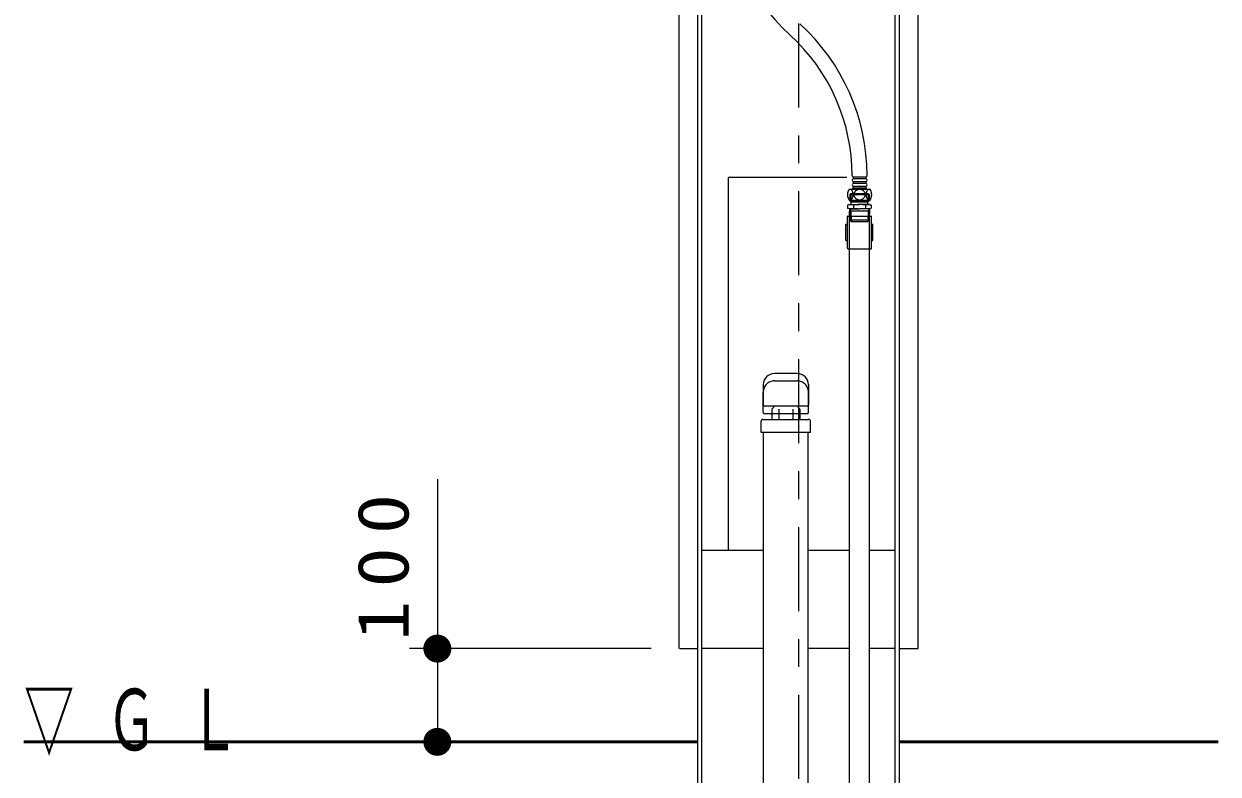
# Model space of a CAD drawing. Units: millimetres on the paper, scale 1:30. Extents: x -385 to 0, y -47 to 267.
# Drawn here: x -155.23 to -112.54, y 141.31 to 168.12 of the extents above; entities that cross this region are included whole.
import ezdxf

# ---------------------------------------------------------------- set-up
doc = ezdxf.new("R2010")
doc.units = ezdxf.units.MM
for name, pattern in [('USER1', [4.5, 2.5, -2]), ('USER2', [6, 3, -1, 1, -1]), ('USER3', [8, 3, -1, 1, -1, 1, -1])]:
    doc.linetypes.add(name, pattern=pattern)
doc.layers.add('1_30', color=7, linetype='Continuous', lineweight=25)
doc.styles.add('ＭＳ ゴシック', font='')
doc.styles.get('ＭＳ ゴシック').set_extended_font_data('MS Gothic')

# ---------------------------------------------------------------- blocks, each defined once
blk = doc.blocks.new('filled_dot')
at = {"color": 0, "linetype": 'Continuous', "lineweight": -2, "const_width": 1.25}
blk.add_lwpolyline([(-0.625, 0, 1), (0.625, 0, 1)], format="xyb", close=True, dxfattribs=at)

msp = doc.modelspace()

# ---------------------------------------------------------------- linework, layer by layer
at = {"layer": '1_30', "linetype": 'USER2', "lineweight": 13}
msp.add_line((-127.537, 240.134), (-127.537, 111.069), dxfattribs=at)
at = {"layer": '1_30', "color": 4, "lineweight": 13}
msp.add_line((-124.082, 126.091), (-124.082, 218.824), dxfattribs=at)
at = {"layer": '1_30', "color": 4}
for p, q in [((-123.932, 126.091), (-123.932, 218.824)), ((-125.721, 130.025), (-125.721, 161.415)), ((-124.997, 130.025), (-124.997, 161.415))]:
    msp.add_line(p, q, dxfattribs=at)
at = {"layer": '1_30'}
for p, q in [((-131.809, 145.791), (-131.809, 218.458)), ((-123.266, 145.791), (-123.266, 218.458)), ((-131.142, 126.091), (-131.142, 175.791)), ((-130.037, 149.291), (-130.037, 162.624)), ((-125.809, 162.624), (-130.037, 162.624)), ((-128.792, 149.291), (-130.992, 149.291)), ((-125.721, 149.291), (-127.192, 149.291)), ((-124.082, 149.291), (-124.997, 149.291)), ((-131.782, 145.791), (-131.142, 145.791)), ((-128.792, 145.791), (-130.992, 145.791)), ((-125.721, 145.791), (-127.192, 145.791)), ((-124.082, 145.791), (-124.997, 145.791)), ((-123.932, 145.791), (-123.266, 145.791))]:
    msp.add_line(p, q, dxfattribs=at)
at = {"layer": '1_30', "lineweight": 13}
for p, q in [((-130.992, 126.091), (-130.992, 176.324)), ((-125.792, 160.098), (-125.792, 161.232)), ((-125.776, 161.248), (-124.942, 161.248)), ((-124.926, 160.098), (-124.926, 161.232)), ((-125.842, 160.373), (-125.842, 160.957)), ((-125.842, 160.957), (-125.792, 160.957)), ((-124.926, 160.957), (-124.876, 160.957)), ((-124.876, 160.373), (-124.876, 160.957)), ((-125.842, 160.373), (-125.792, 160.373)), ((-124.926, 160.373), (-124.876, 160.373)), ((-125.776, 160.082), (-124.942, 160.082)), ((-128.765, 154.458), (-128.766, 154.458)), ((-140.45, 151.847), (-140.45, 142.458)), ((-132.809, 145.791), (-141.45, 145.791)), ((-149.232, 142.458), (-139.784, 142.458))]:
    msp.add_line(p, q, dxfattribs=at)
at = {"layer": '1_30', "color": 3}
for p, q in [((-125.138, 162.642), (-125.564, 162.642)), ((-125.138, 162.582), (-125.564, 162.582)), ((-125.138, 162.475), (-125.564, 162.475)), ((-125.138, 162.415), (-125.564, 162.415)), ((-125.138, 162.309), (-125.564, 162.309)), ((-125.138, 162.249), (-125.564, 162.249)), ((-125.729, 162.215), (-124.979, 162.215)), ((-125.729, 161.815), (-124.979, 161.815)), ((-125.708, 162.02), (-125.669, 162.059)), ((-125.708, 162.02), (-125.01, 162.02)), ((-125.708, 162.02), (-125.708, 161.797)), ((-125.708, 162.02), (-125.708, 161.797)), ((-125.669, 162.059), (-125.048, 162.059)), ((-125.048, 162.059), (-125.01, 162.02)), ((-125.01, 162.02), (-125.01, 161.797)), ((-125.726, 161.659), (-125.782, 161.638)), ((-125.782, 161.638), (-125.782, 161.534)), ((-125.714, 161.509), (-125.782, 161.534)), ((-125.726, 161.659), (-125.359, 161.659)), ((-125.714, 161.509), (-125.359, 161.509)), ((-125.714, 161.509), (-125.701, 161.099)), ((-125.712, 161.438), (-125.359, 161.438)), ((-125.708, 161.797), (-125.01, 161.797)), ((-125.708, 161.797), (-125.669, 161.759)), ((-125.669, 161.759), (-125.048, 161.759)), ((-125.659, 161.759), (-125.359, 161.759)), ((-125.659, 161.659), (-125.659, 161.759)), ((-125.571, 161.638), (-125.571, 161.534)), ((-125.059, 161.759), (-125.359, 161.759)), ((-124.992, 161.659), (-125.359, 161.659)), ((-125.004, 161.509), (-125.359, 161.509)), ((-125.359, 161.438), (-125.006, 161.438)), ((-125.147, 161.638), (-125.147, 161.534)), ((-125.059, 161.659), (-125.059, 161.759)), ((-125.01, 161.797), (-125.048, 161.759)), ((-125.004, 161.509), (-125.017, 161.099)), ((-125.004, 161.509), (-124.936, 161.534)), ((-124.992, 161.659), (-124.936, 161.638)), ((-124.936, 161.638), (-124.936, 161.534)), ((-125.661, 161.059), (-125.701, 161.099)), ((-125.017, 161.099), (-125.701, 161.099)), ((-125.661, 161.059), (-125.057, 161.059)), ((-125.648, 161.059), (-125.65, 161.059)), ((-125.07, 161.059), (-125.068, 161.059)), ((-125.057, 161.059), (-125.017, 161.099)), ((-127.585, 155.624), (-128.399, 155.624)), ((-128.799, 155.224), (-128.799, 154.491)), ((-127.185, 155.224), (-127.185, 154.491)), ((-127.22, 154.458), (-128.765, 154.458)), ((-128.392, 154.451), (-128.492, 154.351)), ((-128.492, 154.351), (-128.492, 153.984)), ((-127.992, 154.451), (-128.392, 154.451)), ((-128.242, 154.351), (-128.242, 153.984)), ((-127.592, 154.451), (-127.992, 154.451)), ((-127.742, 154.351), (-127.742, 153.984)), ((-127.592, 154.451), (-127.492, 154.351)), ((-127.492, 154.351), (-127.492, 153.984)), ((-127.219, 154.458), (-127.22, 154.458)), ((-128.876, 153.511), (-128.876, 153.918)), ((-128.809, 153.984), (-127.285, 153.984)), ((-127.285, 153.984), (-127.176, 153.984)), ((-127.109, 153.511), (-127.109, 153.918)), ((-127.109, 153.511), (-128.876, 153.511)), ((-127.142, 153.511), (-128.842, 153.511)), ((-128.792, 129.985), (-128.792, 153.511)), ((-127.192, 129.985), (-127.192, 153.511))]:
    msp.add_line(p, q, dxfattribs=at)
at = {"layer": '1_30', "color": 110, "lineweight": 13}
for p, q in [((-125.669, 162.059), (-125.669, 161.759)), ((-125.048, 162.059), (-125.048, 161.759)), ((-125.714, 161.509), (-125.673, 161.438)), ((-125.673, 161.438), (-125.661, 161.059)), ((-125.045, 161.438), (-125.057, 161.059)), ((-125.004, 161.509), (-125.045, 161.438))]:
    msp.add_line(p, q, dxfattribs=at)
at = {"layer": '1_30', "color": 4, "linetype": 'USER1'}
for p, q in [((-128.399, 155.358), (-127.585, 155.358)), ((-128.799, 154.224), (-128.799, 154.958)), ((-127.185, 154.224), (-127.185, 154.958)), ((-128.766, 154.191), (-128.765, 154.191)), ((-128.765, 154.191), (-127.22, 154.191))]:
    msp.add_line(p, q, dxfattribs=at)
at = {"layer": '1_30', "color": 4, "linetype": 'USER3'}
msp.add_line((-127.22, 154.191), (-127.219, 154.191), dxfattribs=at)
at = {"layer": '1_30', "lineweight": 50}
for p, q in [((-155.232, 142.458), (-131.142, 142.458)), ((-123.932, 142.458), (-112.537, 142.458))]:
    msp.add_line(p, q, dxfattribs=at)
at = {"layer": '1_30', "color": 3}
for points in [[(-125.686, 161.829), (-125.677, 161.83), (-125.669, 161.832), (-125.66, 161.835), (-125.652, 161.84), (-125.644, 161.847), (-125.636, 161.854), (-125.628, 161.863), (-125.621, 161.873), (-125.615, 161.884), (-125.609, 161.896), (-125.603, 161.909), (-125.599, 161.922), (-125.595, 161.937), (-125.591, 161.952), (-125.589, 161.967), (-125.587, 161.983), (-125.586, 161.999), (-125.585, 162.015), (-125.586, 162.032), (-125.587, 162.048), (-125.589, 162.064), (-125.591, 162.079), (-125.595, 162.094), (-125.599, 162.109), (-125.603, 162.122), (-125.609, 162.135), (-125.615, 162.147), (-125.621, 162.158), (-125.628, 162.168), (-125.636, 162.177), (-125.644, 162.184), (-125.652, 162.19), (-125.66, 162.195), (-125.669, 162.199), (-125.677, 162.201), (-125.686, 162.202), (-125.695, 162.201), (-125.704, 162.199), (-125.712, 162.195), (-125.721, 162.19), (-125.729, 162.184), (-125.737, 162.177), (-125.744, 162.168), (-125.751, 162.158), (-125.758, 162.147), (-125.764, 162.135), (-125.769, 162.122), (-125.774, 162.109), (-125.778, 162.094), (-125.781, 162.079), (-125.784, 162.064), (-125.786, 162.048), (-125.787, 162.032), (-125.787, 162.015), (-125.787, 161.999), (-125.786, 161.983), (-125.784, 161.967), (-125.781, 161.952), (-125.778, 161.937), (-125.774, 161.922), (-125.769, 161.909), (-125.764, 161.896), (-125.758, 161.884), (-125.751, 161.873), (-125.744, 161.863), (-125.737, 161.854), (-125.729, 161.847), (-125.721, 161.84), (-125.712, 161.835), (-125.704, 161.832), (-125.695, 161.83)], [(-125.556, 162.015), (-125.556, 161.999), (-125.553, 161.983), (-125.549, 161.967), (-125.544, 161.952), (-125.537, 161.937), (-125.529, 161.922), (-125.52, 161.909), (-125.509, 161.896), (-125.497, 161.884), (-125.484, 161.873), (-125.47, 161.863), (-125.455, 161.854), (-125.44, 161.847), (-125.423, 161.84), (-125.407, 161.835), (-125.389, 161.832), (-125.372, 161.83), (-125.354, 161.829), (-125.337, 161.83), (-125.319, 161.832), (-125.302, 161.835), (-125.285, 161.84), (-125.269, 161.847), (-125.253, 161.854), (-125.238, 161.863), (-125.224, 161.873), (-125.211, 161.884), (-125.199, 161.896), (-125.189, 161.909), (-125.179, 161.922), (-125.171, 161.937), (-125.164, 161.952), (-125.159, 161.967), (-125.155, 161.983), (-125.153, 161.999), (-125.152, 162.015), (-125.153, 162.032), (-125.155, 162.048), (-125.159, 162.064), (-125.164, 162.079), (-125.171, 162.094), (-125.179, 162.109), (-125.189, 162.122), (-125.199, 162.135), (-125.211, 162.147), (-125.224, 162.158), (-125.238, 162.168), (-125.253, 162.177), (-125.269, 162.184), (-125.285, 162.19), (-125.302, 162.195), (-125.319, 162.199), (-125.337, 162.201), (-125.354, 162.202), (-125.372, 162.201), (-125.389, 162.199), (-125.407, 162.195), (-125.423, 162.19), (-125.44, 162.184), (-125.455, 162.177), (-125.47, 162.168), (-125.484, 162.158), (-125.497, 162.147), (-125.509, 162.135), (-125.52, 162.122), (-125.529, 162.109), (-125.537, 162.094), (-125.544, 162.079), (-125.549, 162.064), (-125.553, 162.048), (-125.556, 162.032)], [(-125.022, 161.829), (-125.013, 161.83), (-125.005, 161.832), (-124.996, 161.835), (-124.988, 161.84), (-124.98, 161.847), (-124.972, 161.854), (-124.964, 161.863), (-124.957, 161.873), (-124.951, 161.884), (-124.945, 161.896), (-124.939, 161.909), (-124.935, 161.922), (-124.931, 161.937), (-124.927, 161.952), (-124.925, 161.967), (-124.923, 161.983), (-124.922, 161.999), (-124.921, 162.015), (-124.922, 162.032), (-124.923, 162.048), (-124.925, 162.064), (-124.927, 162.079), (-124.931, 162.094), (-124.935, 162.109), (-124.939, 162.122), (-124.945, 162.135), (-124.951, 162.147), (-124.957, 162.158), (-124.964, 162.168), (-124.972, 162.177), (-124.98, 162.184), (-124.988, 162.19), (-124.996, 162.195), (-125.005, 162.199), (-125.013, 162.201), (-125.022, 162.202), (-125.031, 162.201), (-125.04, 162.199), (-125.048, 162.195), (-125.057, 162.19), (-125.065, 162.184), (-125.073, 162.177), (-125.08, 162.168), (-125.087, 162.158), (-125.094, 162.147), (-125.1, 162.135), (-125.105, 162.122), (-125.11, 162.109), (-125.114, 162.094), (-125.117, 162.079), (-125.12, 162.064), (-125.122, 162.048), (-125.123, 162.032), (-125.123, 162.015), (-125.123, 161.999), (-125.122, 161.983), (-125.12, 161.967), (-125.117, 161.952), (-125.114, 161.937), (-125.11, 161.922), (-125.105, 161.909), (-125.1, 161.896), (-125.094, 161.884), (-125.087, 161.873), (-125.08, 161.863), (-125.073, 161.854), (-125.065, 161.847), (-125.057, 161.84), (-125.048, 161.835), (-125.04, 161.832), (-125.031, 161.83)]]:
    msp.add_lwpolyline(points, close=True, dxfattribs=at)
for centre, radius, start, end in [((-122.924, 173.144), 7.323, 180, 227.7618), ((-132.411, 162.695), 7.323, 0, 47.7618), ((-132.411, 162.695), 6.79, 0, 47.7618), ((-125.562, 162.695), 0.0593, 180, 241.9275), ((-125.147, 162.695), 0.0593, 298.0725, 0), ((-125.562, 162.529), 0.0593, 118.0725, 241.9275), ((-125.562, 162.362), 0.0593, 118.0725, 241.9275), ((-125.562, 162.195), 0.0593, 118.0725, 160.3011), ((-125.606, 162.612), 0.0351, 298.0725, 61.9275), ((-125.606, 162.445), 0.0351, 298.0725, 61.9275), ((-125.606, 162.279), 0.0351, 298.0725, 61.9275), ((-125.102, 162.612), 0.0351, 118.0725, 241.9275), ((-125.102, 162.445), 0.0351, 118.0725, 241.9275), ((-125.102, 162.279), 0.0351, 118.0725, 241.9275), ((-125.147, 162.529), 0.0593, 298.0725, 61.9275), ((-125.147, 162.362), 0.0593, 298.0725, 61.9275), ((-125.147, 162.195), 0.0593, 19.6989, 61.9275), ((-125.416, 162.015), 0.372, 147.4796, 212.5204), ((-125.293, 162.015), 0.372, 327.4796, 32.5204), ((-125.676, 161.347), 0.309, 70, 110), ((-125.676, 161.824), 0.309, 250, 290), ((-125.359, 160.563), 1.096, 90, 101.1404), ((-125.359, 162.609), 1.096, 258.8596, 270), ((-125.359, 160.563), 1.096, 78.8596, 90), ((-125.359, 162.609), 1.096, 270, 281.1404), ((-125.041, 161.347), 0.309, 70, 110), ((-125.041, 161.824), 0.309, 250, 290), ((-128.399, 155.224), 0.4, 90, 180), ((-127.585, 155.224), 0.4, 0, 90), ((-128.766, 154.491), 0.0333, 180, 270), ((-127.219, 154.491), 0.0333, 270, 0), ((-128.809, 153.918), 0.0667, 90, 180), ((-127.176, 153.918), 0.0667, 0, 90)]:
    msp.add_arc(centre, radius, start, end, dxfattribs=at)
at = {"layer": '1_30', "lineweight": 13}
for centre, start, end in [((-125.776, 161.232), 90, 180), ((-124.942, 161.232), 0, 90), ((-125.776, 160.098), 180, 270), ((-124.942, 160.098), 270, 0)]:
    msp.add_arc(centre, 0.0167, start, end, dxfattribs=at)
at = {"layer": '1_30', "color": 4, "linetype": 'USER1'}
for centre, radius, start, end in [((-128.399, 154.958), 0.4, 90, 180), ((-127.585, 154.958), 0.4, 0, 90), ((-128.766, 154.224), 0.0333, 180, 270), ((-127.219, 154.224), 0.0333, 270, 0)]:
    msp.add_arc(centre, radius, start, end, dxfattribs=at)

# ---------------------------------------------------------------- block references
at = {"layer": '1_30', "lineweight": 13, "xscale": 0.4, "yscale": 0.4}
for p, rotation in [((-140.45, 145.791), 270), ((-140.45, 142.458), 90)]:
    msp.add_blockref('filled_dot', p, dxfattribs=dict(at, rotation=rotation))

# ---------------------------------------------------------------- texts
at = {"layer": '1_30', "insert": (-141.45, 148.93), "char_height": 1.833, "attachment_point": 8, "rotation": 90, "style": 'ＭＳ ゴシック'}
msp.add_mtext('\\T1.33;\\W1.15;100', dxfattribs=at)
at = {"layer": '1_30', "insert": (-155.232, 141.958), "char_height": 2.199, "attachment_point": 7, "style": 'ＭＳ ゴシック'}
msp.add_mtext('\\T1.64;\\W0.6;▽ＧＬ', dxfattribs=at)

doc.saveas('drawing.dxf')
